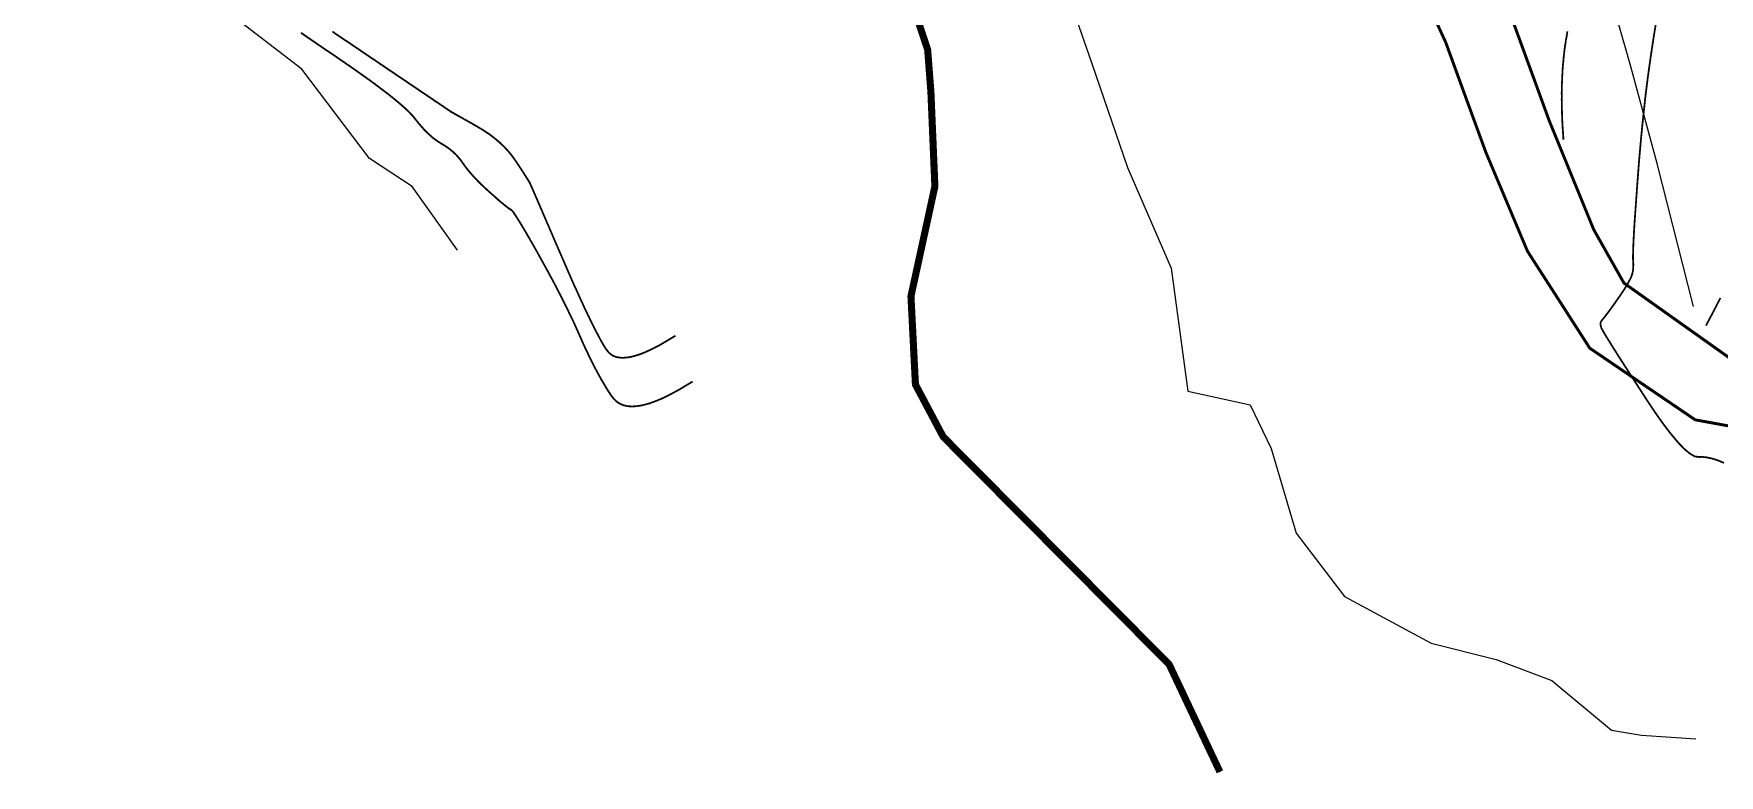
# Model space of a CAD drawing. Header units: millimetres. Extents: x -1471591 to 944464, y -468930 to 547002.
# Drawn here: x 516342 to 659463, y -266577 to -203625 of the extents above; entities that cross this region are included whole.
import ezdxf

# ---------------------------------------------------------------- set-up
doc = ezdxf.new("R2010")
doc.units = ezdxf.units.MM
doc.header["$LTSCALE"] = 10
for name, color, linetype in [('00-wcf水库清淤线', 5, 'Continuous'), ('DGX', 252, 'Continuous'), ('DLSS', 252, 'Continuous'), ('DMTZ', 252, 'Continuous'), ('SXSS', 8, 'Continuous')]:
    doc.layers.add(name, color=color, linetype=linetype)
doc.linetypes.add('X33', pattern='A,2,[150,symbolx.shx,S=1,R=0,X=0,Y=1],1e-11', length=2)
doc.linetypes.add('X34', pattern='A,2,[150,symbolx.shx,S=1,R=0,X=0,Y=0],1e-11', length=2)

# ---------------------------------------------------------------- blocks, each defined once
blk = doc.blocks.new('地形')
at = {"layer": '00-wcf水库清淤线', "color": 5, "const_width": 0.6, "elevation": 152.25, "flags": 128}
blk.add_lwpolyline([(29.18, -255.66), (26.91, -248.72), (19.75, -235.29), (19.75, -235.29), (26.98, -227.96), (32.3, -221.69), (33.2, -220.33), (33.2, -220.33), (48.7, -234.13), (55.54, -248.89), (57.11, -261.58), (59.26, -268.1), (60.47, -271.78), (60.27, -277.25), (59.28, -280.68), (56.78, -288.33), (51.61, -296.35), (49.34, -303.5), (49.99, -308.48), (61.19, -333.3), (62.03, -343.35)], dxfattribs=at)
at = {"layer": 'DGX', "color": 252, "linetype": 'Continuous', "const_width": 0.15}
for points in [[(111.7, -294.82), (111.62, -294.95), (111.55, -295.08), (111.47, -295.22), (111.39, -295.35), (111.31, -295.48), (111.24, -295.62), (111.16, -295.76), (111.08, -295.89), (111.01, -296.03), (110.93, -296.17), (110.86, -296.31), (110.79, -296.46), (110.71, -296.6), (110.64, -296.74), (110.57, -296.89), (110.5, -297.04), (110.43, -297.19), (110.35, -297.33), (110.28, -297.48), (110.21, -297.64), (110.14, -297.79), (110.08, -297.94), (110.01, -298.1), (109.94, -298.25), (109.87, -298.41), (109.81, -298.57), (109.74, -298.73), (109.67, -298.89), (109.61, -299.05), (109.54, -299.21), (109.48, -299.38), (109.41, -299.54), (109.35, -299.71), (109.29, -299.88), (109.22, -300.05), (109.16, -300.22), (109.1, -300.39), (109.04, -300.56), (108.98, -300.73), (108.92, -300.91), (108.86, -301.08), (108.8, -301.26), (108.74, -301.44), (108.68, -301.62), (108.62, -301.8), (108.56, -301.99), (108.5, -302.19), (108.43, -302.4), (108.37, -302.62), (108.3, -302.84), (108.23, -303.08), (108.15, -303.32)], [(115.93, -320.57), (115.84, -320.66), (115.74, -320.74), (115.64, -320.83), (115.54, -320.92), (115.44, -321.01), (115.34, -321.11), (115.24, -321.2), (115.14, -321.29), (115.04, -321.38), (114.93, -321.47), (114.83, -321.57), (114.72, -321.67), (114.6, -321.77), (114.48, -321.88), (114.36, -321.99), (114.23, -322.1), (114.1, -322.22), (113.96, -322.34)], [(13.48, -258.09), (13.65, -258.35), (13.83, -258.6), (14.01, -258.85), (14.19, -259.11), (14.38, -259.36), (14.56, -259.61), (14.74, -259.87), (14.92, -260.12), (15.1, -260.37), (15.27, -260.62), (15.45, -260.87), (15.62, -261.11), (15.79, -261.35), (15.96, -261.58), (16.12, -261.81), (16.28, -262.04), (16.44, -262.26), (16.59, -262.47), (16.74, -262.69), (16.89, -262.9), (17.04, -263.1), (17.18, -263.3), (17.32, -263.5), (17.46, -263.69), (17.59, -263.87), (17.72, -264.06), (17.85, -264.24), (17.97, -264.41), (18.09, -264.58), (18.21, -264.75), (18.33, -264.91), (18.44, -265.07), (18.55, -265.22), (18.65, -265.37), (18.76, -265.52), (18.86, -265.66), (18.96, -265.8), (19.05, -265.93), (19.14, -266.06), (19.23, -266.18), (19.32, -266.3), (19.4, -266.42), (19.48, -266.53), (19.55, -266.64), (19.63, -266.74), (19.7, -266.84), (19.77, -266.93), (19.83, -267.02), (19.89, -267.11), (19.95, -267.19), (20.01, -267.27), (20.06, -267.34), (20.11, -267.41), (20.15, -267.48), (20.2, -267.54), (20.24, -267.6), (20.28, -267.65), (20.31, -267.7), (20.34, -267.74), (20.37, -267.78), (20.4, -267.82), (20.42, -267.85), (20.44, -267.88), (20.45, -267.9), (20.47, -267.92), (20.48, -267.94), (20.49, -267.95), (20.5, -267.96), (20.51, -267.98), (20.51, -267.98), (20.52, -267.99), (20.52, -268), (20.53, -268), (20.53, -268.01), (20.54, -268.01), (20.54, -268.02), (20.55, -268.03), (20.55, -268.03), (20.56, -268.04), (20.57, -268.05), (20.58, -268.06), (20.59, -268.08), (20.6, -268.09), (20.61, -268.1), (20.62, -268.12), (20.64, -268.13), (20.65, -268.15), (20.66, -268.17), (20.68, -268.18), (20.7, -268.2), (20.71, -268.22), (20.73, -268.25), (20.75, -268.27), (20.77, -268.29), (20.79, -268.31), (20.81, -268.34), (20.83, -268.36), (20.85, -268.39), (20.88, -268.42), (20.9, -268.45), (20.93, -268.48), (20.95, -268.51), (20.98, -268.54), (21, -268.57), (21.03, -268.6), (21.06, -268.64), (21.09, -268.67), (21.12, -268.71), (21.15, -268.75), (21.18, -268.78), (21.22, -268.82), (21.25, -268.86), (21.28, -268.9), (21.32, -268.95), (21.36, -268.99), (21.39, -269.03), (21.43, -269.08), (21.47, -269.12), (21.51, -269.17), (21.55, -269.22), (21.59, -269.26), (21.63, -269.31), (21.67, -269.36), (21.71, -269.41), (21.76, -269.47), (21.8, -269.52), (21.85, -269.57), (21.89, -269.63), (21.94, -269.68), (21.99, -269.74), (22.03, -269.8), (22.08, -269.85), (22.13, -269.91), (22.18, -269.97), (22.22, -270.03), (22.27, -270.09), (22.32, -270.15), (22.37, -270.21), (22.42, -270.27), (22.46, -270.33), (22.51, -270.39), (22.55, -270.45), (22.6, -270.51), (22.64, -270.57), (22.69, -270.63), (22.73, -270.69), (22.77, -270.75), (22.82, -270.81), (22.86, -270.87), (22.9, -270.93), (22.94, -270.99), (22.98, -271.05), (23.02, -271.11), (23.06, -271.17), (23.09, -271.23), (23.13, -271.29), (23.17, -271.35), (23.21, -271.42), (23.24, -271.48), (23.28, -271.54), (23.31, -271.6), (23.35, -271.66), (23.38, -271.72), (23.41, -271.78), (23.45, -271.84), (23.48, -271.9), (23.51, -271.97), (23.54, -272.03), (23.57, -272.09), (23.6, -272.15), (23.63, -272.21), (23.66, -272.27), (23.69, -272.33), (23.72, -272.39), (23.74, -272.46), (23.77, -272.52), (23.79, -272.58), (23.82, -272.64), (23.84, -272.7), (23.87, -272.76), (23.89, -272.83), (23.92, -272.89), (23.94, -272.95), (23.96, -273.01), (23.98, -273.07), (24, -273.14), (24.02, -273.2), (24.04, -273.26), (24.06, -273.32), (24.08, -273.38), (24.1, -273.45), (24.12, -273.51), (24.13, -273.57), (24.15, -273.63), (24.16, -273.69), (24.18, -273.75), (24.2, -273.82), (24.21, -273.88), (24.22, -273.94), (24.24, -274), (24.25, -274.05), (24.27, -274.11), (24.28, -274.17), (24.29, -274.23), (24.3, -274.28), (24.32, -274.34), (24.33, -274.39), (24.34, -274.45), (24.35, -274.5), (24.37, -274.55), (24.38, -274.6), (24.39, -274.65), (24.4, -274.7), (24.41, -274.75), (24.42, -274.8), (24.43, -274.84), (24.44, -274.89), (24.45, -274.93), (24.46, -274.98), (24.47, -275.02), (24.48, -275.06), (24.49, -275.1), (24.5, -275.14), (24.51, -275.18), (24.51, -275.22), (24.52, -275.26), (24.53, -275.3), (24.54, -275.33), (24.55, -275.37), (24.55, -275.4), (24.56, -275.44), (24.57, -275.47), (24.57, -275.5), (24.58, -275.53), (24.59, -275.56), (24.59, -275.59), (24.6, -275.62), (24.6, -275.65), (24.61, -275.67), (24.61, -275.7), (24.62, -275.72), (24.62, -275.75), (24.63, -275.77), (24.63, -275.79), (24.64, -275.81), (24.64, -275.83), (24.65, -275.85), (24.65, -275.87), (24.65, -275.89), (24.65, -275.91), (24.66, -275.92), (24.66, -275.94), (24.66, -275.95), (24.66, -275.97), (24.67, -275.98), (24.67, -275.99), (24.67, -276), (24.67, -276.01), (24.67, -276.03), (24.67, -276.04), (24.68, -276.05), (24.68, -276.07), (24.68, -276.09), (24.68, -276.11), (24.68, -276.12), (24.68, -276.15), (24.68, -276.17), (24.68, -276.2), (24.69, -276.23), (24.69, -276.26), (24.69, -276.3), (24.69, -276.34), (24.69, -276.38), (24.7, -276.43), (24.7, -276.48), (24.7, -276.53), (24.7, -276.58), (24.71, -276.64), (24.71, -276.71), (24.71, -276.77), (24.72, -276.84), (24.72, -276.91), (24.73, -276.98), (24.73, -277.06), (24.73, -277.14), (24.74, -277.22), (24.74, -277.31), (24.75, -277.4), (24.75, -277.49), (24.76, -277.59), (24.76, -277.69), (24.77, -277.79), (24.77, -277.9), (24.78, -278.01), (24.78, -278.12), (24.79, -278.23), (24.79, -278.35), (24.8, -278.47), (24.81, -278.6), (24.81, -278.72), (24.82, -278.85), (24.82, -278.99), (24.83, -279.12), (24.84, -279.26), (24.85, -279.41), (24.85, -279.55), (24.86, -279.7), (24.87, -279.85), (24.88, -280.01), (24.88, -280.17), (24.89, -280.33), (24.9, -280.5), (24.91, -280.66), (24.92, -280.83), (24.92, -281.01), (24.93, -281.19), (24.94, -281.37), (24.95, -281.55), (24.96, -281.74), (24.97, -281.93), (24.98, -282.12), (24.99, -282.31), (25, -282.51), (25.01, -282.7), (25.02, -282.9), (25.03, -283.1), (25.04, -283.29), (25.05, -283.49), (25.06, -283.69), (25.07, -283.89), (25.08, -284.08), (25.09, -284.27), (25.1, -284.46), (25.11, -284.65), (25.12, -284.84), (25.13, -285.02), (25.14, -285.2), (25.15, -285.38), (25.16, -285.56), (25.18, -285.73), (25.19, -285.9), (25.2, -286.08), (25.21, -286.24), (25.22, -286.41), (25.23, -286.57), (25.24, -286.73), (25.26, -286.89), (25.27, -287.05), (25.28, -287.2), (25.29, -287.36), (25.3, -287.51), (25.31, -287.66), (25.33, -287.8), (25.34, -287.94), (25.35, -288.09), (25.36, -288.23), (25.38, -288.36), (25.39, -288.5), (25.4, -288.63), (25.41, -288.76), (25.43, -288.89), (25.44, -289.01), (25.45, -289.14), (25.46, -289.26), (25.48, -289.38), (25.49, -289.49), (25.5, -289.61), (25.52, -289.72), (25.53, -289.83), (25.54, -289.94), (25.56, -290.05), (25.57, -290.15), (25.58, -290.25), (25.6, -290.35), (25.61, -290.45), (25.62, -290.54), (25.64, -290.63), (25.65, -290.72), (25.66, -290.81), (25.68, -290.9), (25.69, -290.98), (25.71, -291.06), (25.72, -291.14), (25.73, -291.22), (25.75, -291.29), (25.76, -291.37), (25.78, -291.44), (25.8, -291.51), (25.82, -291.57), (25.84, -291.64), (25.86, -291.7), (25.88, -291.76), (25.9, -291.82), (25.93, -291.88), (25.96, -291.94), (25.99, -291.99), (26.02, -292.04), (26.06, -292.09), (26.09, -292.14), (26.13, -292.19), (26.18, -292.24), (26.22, -292.28), (26.27, -292.33), (26.32, -292.37), (26.37, -292.41), (26.42, -292.45), (26.48, -292.48), (26.54, -292.52), (26.6, -292.55), (26.67, -292.58), (26.73, -292.62), (26.8, -292.64), (26.88, -292.67), (26.95, -292.7), (27.03, -292.72), (27.1, -292.74), (27.19, -292.77), (27.27, -292.79), (27.36, -292.8), (27.44, -292.82), (27.54, -292.83), (27.63, -292.85), (27.72, -292.86), (27.82, -292.87), (27.92, -292.88), (28.03, -292.88), (28.13, -292.89), (28.24, -292.89), (28.35, -292.9), (28.46, -292.9), (28.58, -292.89), (28.7, -292.89), (28.82, -292.89), (28.94, -292.88), (29.07, -292.87), (29.19, -292.87), (29.32, -292.85), (29.45, -292.84), (29.59, -292.83), (29.73, -292.81), (29.87, -292.8), (30.02, -292.78), (30.19, -292.75), (30.39, -292.72), (30.61, -292.68), (30.85, -292.64), (31.12, -292.59), (31.4, -292.54), (31.71, -292.48)], [(10.93, -257.25), (11.03, -257.39), (11.13, -257.53), (11.24, -257.68), (11.34, -257.83), (11.45, -257.98), (11.55, -258.13), (11.66, -258.28), (11.77, -258.44), (11.88, -258.6), (11.99, -258.76), (12.11, -258.92), (12.22, -259.08), (12.34, -259.25), (12.46, -259.42), (12.58, -259.59), (12.7, -259.75), (12.82, -259.92), (12.94, -260.09), (13.06, -260.26), (13.17, -260.43), (13.29, -260.6), (13.41, -260.77), (13.53, -260.93), (13.64, -261.1), (13.76, -261.26), (13.87, -261.42), (13.98, -261.58), (14.09, -261.74), (14.2, -261.9), (14.3, -262.05), (14.41, -262.21), (14.51, -262.36), (14.61, -262.51), (14.71, -262.65), (14.81, -262.8), (14.9, -262.94), (15, -263.08), (15.09, -263.22), (15.18, -263.36), (15.27, -263.49), (15.35, -263.63), (15.44, -263.76), (15.52, -263.89), (15.6, -264.02), (15.68, -264.14), (15.76, -264.27), (15.84, -264.39), (15.91, -264.51), (15.99, -264.63), (16.06, -264.74), (16.13, -264.86), (16.2, -264.97), (16.26, -265.08), (16.33, -265.19), (16.39, -265.3), (16.45, -265.4), (16.51, -265.51), (16.57, -265.61), (16.63, -265.71), (16.68, -265.81), (16.73, -265.9), (16.78, -265.99), (16.83, -266.09), (16.88, -266.18), (16.93, -266.27), (16.97, -266.35), (17.01, -266.44), (17.06, -266.52), (17.09, -266.6), (17.13, -266.68), (17.17, -266.75), (17.2, -266.83), (17.23, -266.9), (17.26, -266.97), (17.29, -267.04), (17.32, -267.11), (17.35, -267.18), (17.37, -267.24), (17.39, -267.3), (17.41, -267.36), (17.43, -267.42), (17.45, -267.48), (17.47, -267.54), (17.49, -267.6), (17.51, -267.65), (17.53, -267.7), (17.54, -267.76), (17.56, -267.81), (17.58, -267.86), (17.59, -267.92), (17.61, -267.97), (17.63, -268.02), (17.65, -268.07), (17.67, -268.12), (17.68, -268.17), (17.7, -268.22), (17.72, -268.27), (17.74, -268.32), (17.76, -268.37), (17.78, -268.42), (17.8, -268.47), (17.81, -268.52), (17.83, -268.56), (17.85, -268.61), (17.87, -268.66), (17.89, -268.7), (17.91, -268.75), (17.93, -268.8), (17.95, -268.84), (17.97, -268.89), (17.99, -268.93), (18.02, -268.97), (18.04, -269.02), (18.06, -269.06), (18.08, -269.11), (18.1, -269.15), (18.12, -269.19), (18.14, -269.23), (18.17, -269.27), (18.19, -269.32), (18.21, -269.36), (18.23, -269.4), (18.26, -269.44), (18.28, -269.48), (18.3, -269.52), (18.32, -269.56), (18.35, -269.59), (18.37, -269.63), (18.4, -269.67), (18.42, -269.71), (18.44, -269.74), (18.47, -269.78), (18.49, -269.82), (18.52, -269.85), (18.54, -269.89), (18.57, -269.93), (18.59, -269.96), (18.62, -270), (18.64, -270.03), (18.67, -270.06), (18.69, -270.1), (18.72, -270.13), (18.74, -270.16), (18.77, -270.2), (18.79, -270.23), (18.82, -270.26), (18.85, -270.29), (18.87, -270.33), (18.9, -270.36), (18.92, -270.39), (18.95, -270.42), (18.97, -270.45), (19, -270.49), (19.02, -270.52), (19.05, -270.55), (19.07, -270.58), (19.09, -270.61), (19.12, -270.65), (19.14, -270.68), (19.16, -270.71), (19.18, -270.75), (19.21, -270.78), (19.23, -270.81), (19.25, -270.84), (19.27, -270.88), (19.29, -270.91), (19.31, -270.94), (19.33, -270.98), (19.35, -271.01), (19.37, -271.04), (19.39, -271.08), (19.41, -271.11), (19.43, -271.15), (19.45, -271.18), (19.47, -271.21), (19.49, -271.25), (19.51, -271.28), (19.52, -271.32), (19.54, -271.35), (19.56, -271.39), (19.57, -271.42), (19.59, -271.45), (19.61, -271.49), (19.62, -271.52), (19.64, -271.56), (19.65, -271.59), (19.67, -271.63), (19.68, -271.66), (19.7, -271.7), (19.71, -271.73), (19.73, -271.77), (19.74, -271.81), (19.75, -271.84), (19.77, -271.88), (19.78, -271.91), (19.79, -271.95), (19.81, -271.99), (19.82, -272.02), (19.83, -272.06), (19.84, -272.09), (19.85, -272.13), (19.86, -272.17), (19.87, -272.2), (19.88, -272.24), (19.89, -272.28), (19.9, -272.31), (19.91, -272.35), (19.92, -272.39), (19.93, -272.42), (19.94, -272.46), (19.95, -272.5), (19.96, -272.54), (19.97, -272.58), (19.98, -272.61), (19.99, -272.65), (20, -272.69), (20.01, -272.73), (20.02, -272.77), (20.04, -272.81), (20.05, -272.85), (20.06, -272.89), (20.07, -272.93), (20.09, -272.97), (20.1, -273.02), (20.11, -273.06), (20.13, -273.1), (20.14, -273.14), (20.15, -273.19), (20.17, -273.23), (20.18, -273.27), (20.2, -273.32), (20.22, -273.36), (20.23, -273.4), (20.25, -273.45), (20.26, -273.49), (20.28, -273.54), (20.3, -273.59), (20.32, -273.63), (20.34, -273.68), (20.35, -273.72), (20.37, -273.77), (20.39, -273.82), (20.41, -273.87), (20.43, -273.91), (20.45, -273.96), (20.47, -274.01), (20.49, -274.06), (20.51, -274.11), (20.54, -274.16), (20.56, -274.21), (20.58, -274.26), (20.6, -274.31), (20.62, -274.36), (20.65, -274.41), (20.67, -274.46), (20.7, -274.52), (20.72, -274.57), (20.74, -274.62), (20.77, -274.67), (20.79, -274.73), (20.82, -274.78), (20.85, -274.83), (20.87, -274.89), (20.9, -274.94), (20.93, -275), (20.95, -275.05), (20.98, -275.11), (21.01, -275.16), (21.04, -275.22), (21.06, -275.28), (21.09, -275.33), (21.12, -275.39), (21.15, -275.44), (21.18, -275.5), (21.21, -275.56), (21.24, -275.61), (21.27, -275.67), (21.29, -275.72), (21.32, -275.77), (21.35, -275.83), (21.38, -275.88), (21.41, -275.93), (21.43, -275.98), (21.46, -276.03), (21.49, -276.08), (21.51, -276.13), (21.54, -276.18), (21.56, -276.23), (21.59, -276.27), (21.61, -276.32), (21.64, -276.36), (21.66, -276.41), (21.68, -276.45), (21.71, -276.49), (21.73, -276.53), (21.75, -276.57), (21.77, -276.61), (21.79, -276.65), (21.82, -276.69), (21.84, -276.73), (21.86, -276.76), (21.88, -276.8), (21.9, -276.83), (21.92, -276.87), (21.94, -276.9), (21.95, -276.93), (21.97, -276.96), (21.99, -276.99), (22.01, -277.02), (22.03, -277.05), (22.04, -277.08), (22.06, -277.11), (22.08, -277.13), (22.09, -277.16), (22.11, -277.19), (22.12, -277.21), (22.14, -277.23), (22.15, -277.26), (22.17, -277.28), (22.18, -277.3), (22.19, -277.32), (22.2, -277.34), (22.22, -277.36), (22.23, -277.37), (22.24, -277.39), (22.25, -277.41), (22.26, -277.42), (22.27, -277.44), (22.29, -277.45), (22.3, -277.46), (22.3, -277.48), (22.31, -277.49), (22.32, -277.5), (22.33, -277.51), (22.34, -277.52), (22.35, -277.53), (22.36, -277.54), (22.36, -277.55), (22.37, -277.56), (22.38, -277.57), (22.39, -277.59), (22.4, -277.6), (22.4, -277.62), (22.41, -277.63), (22.42, -277.65), (22.43, -277.68), (22.44, -277.7), (22.45, -277.73), (22.46, -277.75), (22.47, -277.78), (22.48, -277.82), (22.49, -277.85), (22.5, -277.89), (22.51, -277.92), (22.52, -277.96), (22.53, -278.01), (22.54, -278.05), (22.55, -278.1), (22.56, -278.15), (22.57, -278.2), (22.59, -278.25), (22.6, -278.31), (22.61, -278.36), (22.62, -278.42), (22.64, -278.48), (22.65, -278.55), (22.66, -278.61), (22.68, -278.68), (22.69, -278.75), (22.7, -278.82), (22.72, -278.89), (22.73, -278.97), (22.75, -279.05), (22.76, -279.13), (22.78, -279.21), (22.79, -279.29), (22.81, -279.38), (22.82, -279.47), (22.84, -279.56), (22.86, -279.65), (22.87, -279.75), (22.89, -279.84), (22.91, -279.94), (22.92, -280.04), (22.94, -280.14), (22.96, -280.25), (22.98, -280.36), (23, -280.47), (23.01, -280.58), (23.03, -280.69), (23.05, -280.81), (23.07, -280.92), (23.09, -281.04), (23.11, -281.16), (23.13, -281.29), (23.15, -281.41), (23.17, -281.54), (23.19, -281.67), (23.21, -281.8), (23.23, -281.93), (23.25, -282.07), (23.27, -282.2), (23.29, -282.34), (23.31, -282.47), (23.33, -282.61), (23.35, -282.74), (23.37, -282.88), (23.39, -283.01), (23.41, -283.15), (23.43, -283.28), (23.45, -283.42), (23.47, -283.55), (23.49, -283.68), (23.5, -283.81), (23.52, -283.95), (23.54, -284.08), (23.56, -284.21), (23.58, -284.33), (23.59, -284.46), (23.61, -284.59), (23.63, -284.72), (23.64, -284.84), (23.66, -284.97), (23.67, -285.09), (23.69, -285.22), (23.7, -285.34), (23.72, -285.47), (23.73, -285.59), (23.75, -285.71), (23.76, -285.83), (23.78, -285.95), (23.79, -286.07), (23.8, -286.19), (23.82, -286.31), (23.83, -286.43), (23.84, -286.54), (23.85, -286.66), (23.87, -286.78), (23.88, -286.89), (23.89, -287.01), (23.9, -287.12), (23.91, -287.23), (23.92, -287.35), (23.93, -287.46), (23.94, -287.57), (23.95, -287.68), (23.96, -287.79), (23.97, -287.9), (23.98, -288.01), (23.99, -288.11), (24, -288.22), (24.01, -288.33), (24.02, -288.43), (24.03, -288.54), (24.03, -288.64), (24.04, -288.75), (24.05, -288.85), (24.05, -288.95), (24.06, -289.06), (24.07, -289.16), (24.07, -289.26), (24.08, -289.36), (24.09, -289.46), (24.09, -289.55), (24.1, -289.65), (24.1, -289.75), (24.11, -289.85), (24.11, -289.95), (24.12, -290.04), (24.12, -290.14), (24.13, -290.23), (24.14, -290.33), (24.14, -290.43), (24.15, -290.52), (24.16, -290.61), (24.16, -290.71), (24.17, -290.8), (24.18, -290.9), (24.18, -290.99), (24.19, -291.08), (24.2, -291.18), (24.21, -291.27), (24.21, -291.36), (24.22, -291.46), (24.23, -291.55), (24.24, -291.64), (24.25, -291.73), (24.26, -291.82), (24.27, -291.91), (24.28, -292), (24.29, -292.1), (24.3, -292.19), (24.31, -292.28), (24.32, -292.37), (24.33, -292.45), (24.34, -292.54), (24.35, -292.63), (24.36, -292.72), (24.37, -292.81), (24.39, -292.9), (24.4, -292.99), (24.41, -293.07), (24.42, -293.16), (24.44, -293.25), (24.45, -293.34), (24.46, -293.42), (24.47, -293.51), (24.49, -293.6), (24.5, -293.68), (24.51, -293.77), (24.53, -293.85), (24.54, -293.94), (24.56, -294.02), (24.57, -294.11), (24.59, -294.19), (24.6, -294.28), (24.62, -294.36), (24.63, -294.44), (24.65, -294.53), (24.66, -294.61), (24.68, -294.69), (24.7, -294.78), (24.71, -294.86), (24.73, -294.94), (24.75, -295.02), (24.77, -295.1), (24.78, -295.18), (24.8, -295.26), (24.82, -295.34), (24.85, -295.42), (24.87, -295.5), (24.9, -295.57), (24.92, -295.65), (24.95, -295.72), (24.98, -295.79), (25.02, -295.86), (25.05, -295.93), (25.09, -295.99), (25.13, -296.06), (25.18, -296.12), (25.23, -296.18), (25.28, -296.24), (25.33, -296.3), (25.38, -296.35), (25.44, -296.4), (25.5, -296.45), (25.57, -296.5), (25.64, -296.55), (25.71, -296.59), (25.78, -296.64), (25.85, -296.68), (25.93, -296.72), (26.01, -296.75), (26.1, -296.79), (26.18, -296.82), (26.27, -296.85), (26.36, -296.88), (26.46, -296.91), (26.56, -296.94), (26.66, -296.96), (26.76, -296.98), (26.87, -297), (26.98, -297.02), (27.09, -297.03), (27.2, -297.05), (27.32, -297.06), (27.44, -297.07), (27.56, -297.08), (27.69, -297.09), (27.82, -297.09), (27.95, -297.09), (28.08, -297.09), (28.22, -297.09), (28.36, -297.09), (28.5, -297.08), (28.65, -297.08), (28.79, -297.07), (28.94, -297.06), (29.1, -297.04), (29.25, -297.03), (29.41, -297.01), (29.58, -296.99), (29.75, -296.97), (29.95, -296.94), (30.18, -296.91), (30.44, -296.87), (30.72, -296.82), (31.02, -296.76), (31.36, -296.7), (31.71, -296.64)]]:
    blk.add_lwpolyline(points, dxfattribs=at)
at = {"layer": 'DGX', "color": 252, "linetype": 'Continuous', "const_width": 0.15, "flags": 128}
blk.add_lwpolyline([(119.22, -296.39), (118.38, -297.85), (117.55, -299.34), (116.72, -300.87), (115.9, -302.44), (115.09, -304.05), (114.28, -305.7), (113.48, -307.38), (112.73, -309), (112.08, -310.42), (111.51, -311.66), (111.04, -312.71), (110.66, -313.58), (110.38, -314.26), (110.18, -314.75), (110.08, -315.06), (110.02, -315.27), (109.94, -315.47), (109.86, -315.66), (109.76, -315.84), (109.65, -316.01), (109.53, -316.17), (109.39, -316.32), (109.25, -316.45), (109.09, -316.59), (108.91, -316.74), (108.7, -316.9), (108.48, -317.07), (108.24, -317.24), (107.98, -317.43), (107.7, -317.62), (107.4, -317.83), (107.1, -318.03), (106.84, -318.2), (106.6, -318.36), (106.39, -318.49), (106.22, -318.6), (106.07, -318.69), (105.95, -318.76), (105.86, -318.81), (105.79, -318.85), (105.73, -318.9), (105.68, -318.96), (105.64, -319.03), (105.61, -319.11), (105.59, -319.2), (105.58, -319.3), (105.57, -319.42), (105.6, -319.62), (105.66, -320.01), (105.77, -320.57), (105.92, -321.31), (106.11, -322.23), (106.35, -323.33), (106.63, -324.61), (106.95, -326.07), (107.28, -327.52), (107.61, -328.79), (107.94, -329.88), (108.26, -330.79), (108.57, -331.51), (108.88, -332.05), (109.17, -332.4), (109.47, -332.57), (109.76, -332.67), (110.06, -332.82), (110.36, -333), (110.67, -333.23), (110.99, -333.49), (111.31, -333.8)], dxfattribs=at)
at = {"layer": 'DLSS', "linetype": 'Continuous', "lineweight": 25, "const_width": 0.25, "flags": 128}
for points, elevation in [([(134.84, -336.35), (131.92, -334.77), (127.2, -332.34), (124.07, -330.92), (114.86, -325.6), (108.7, -316.51), (107.89, -311.37), (107.59, -301.42), (107.67, -291.5), (107.38, -291.27), (106.09, -277.1), (104.84, -272.33), (101.55, -263.82), (98.01, -257.51), (87.56, -240.18), (84.63, -235.81), (81.54, -231.52), (75.95, -224.42), (67.16, -212.28), (61.52, -204.11), (58.04, -197.99), (54.81, -191.36)], 318.32), ([(135.45, -343.46), (130.03, -340.5), (125.5, -338.19), (121.56, -336.24), (110.3, -329.51), (104.05, -320.68), (101.98, -311.12), (101.61, -301.98), (101.65, -296.56), (101.69, -292.08), (101.08, -283.85), (99.42, -274.83), (94.99, -264.48), (82.96, -244.08), (80.82, -240.4), (78.36, -237.39), (70.4, -226.84), (62.68, -216.18), (56.77, -207.53), (53.5, -202.24), (53.2, -201.31), (50.24, -195.21)], 318.2)]:
    blk.add_lwpolyline(points, dxfattribs=dict(at, elevation=elevation))
at = {"layer": 'DLSS', "linetype": 'Continuous', "const_width": 0.125, "flags": 128}
for points, elevation in [([(134.84, -336.35), (131.92, -334.77), (127.2, -332.34), (124.07, -330.92), (114.86, -325.6), (108.7, -316.51), (107.89, -311.37), (107.59, -301.42), (107.67, -291.5), (107.38, -291.27), (106.09, -277.1), (104.84, -272.33), (101.55, -263.82), (98.01, -257.51), (87.56, -240.18), (84.63, -235.81), (81.54, -231.52), (75.95, -224.42), (67.16, -212.28), (61.52, -204.11), (58.04, -197.99), (54.81, -191.36)], 318.32), ([(135.45, -343.46), (130.03, -340.5), (125.5, -338.19), (121.56, -336.24), (110.3, -329.51), (104.05, -320.68), (101.98, -311.12), (101.61, -301.98), (101.65, -296.56), (101.69, -292.08), (101.08, -283.85), (99.42, -274.83), (94.99, -264.48), (82.96, -244.08), (80.82, -240.4), (78.36, -237.39), (70.4, -226.84), (62.68, -216.18), (56.77, -207.53), (53.5, -202.24), (53.2, -201.31), (50.24, -195.21)], 318.2)]:
    blk.add_lwpolyline(points, dxfattribs=dict(at, elevation=elevation))
at = {"layer": 'DMTZ', "linetype": 'X33', "elevation": 152.25, "flags": 128}
blk.add_lwpolyline([(113.54, -320.45), (114.91, -307.99), (115.72, -299.29), (116.65, -287.51), (117.12, -271.9), (113.75, -254.49), (112.32, -239.43), (112.85, -223.78), (116.43, -211.24), (117.71, -204.52), (117, -198.8), (111.89, -192.09), (111.9, -182.66), (111.62, -177.36), (112.2, -170.06), (113.17, -166.77), (112.21, -163.32)], dxfattribs=at)
at = {"layer": 'DMTZ', "linetype": 'X34', "elevation": 152.25, "flags": 128}
for points in [[(44.83, -197.95), (47.55, -203.55), (50.2, -214.46), (52.9, -219.82), (56.05, -221.87), (60.27, -225.17), (64.91, -230.01), (67.8, -235.59), (68.28, -237.1), (69.97, -244.01), (70.55, -253.16), (71.48, -265.96), (73.09, -276.48), (72.91, -283.22), (72.65, -292.56), (73.15, -301.86), (70.8, -312.13), (75.35, -315.07), (75.73, -319.18), (75.19, -326.65), (77.16, -333.11), (82.66, -339.4), (87.34, -342.64), (91.14, -345.98), (94.41, -351.69), (96.64, -352.97), (100.86, -354.9)], [(16.92, -279.18), (15.2, -272.77), (12.65, -269.3), (9.93, -260.17), (2.36, -248), (-5.53, -246.47), (-15.08, -246.67), (-18.86, -248.68), (-21.79, -251.06), (-27.84, -251.82), (-33.61, -251.15), (-41.19, -249.23), (-46.71, -244.6), (-49.91, -238.16), (-52.22, -227.53), (-51.91, -217.7), (-51.78, -216.81)]]:
    blk.add_lwpolyline(points, dxfattribs=at)
at = {"layer": 'SXSS', "linetype": 'Continuous', "elevation": 152.25, "flags": 128}
blk.add_lwpolyline([(29.18, -255.66), (26.91, -248.72), (19.75, -235.29), (19.75, -235.29), (26.98, -227.96), (32.3, -221.69), (33.2, -220.33), (33.2, -220.33), (48.7, -234.13), (55.54, -248.89), (57.11, -261.58), (59.26, -268.1), (60.47, -271.78), (60.27, -277.25), (59.28, -280.68), (56.78, -288.33), (51.61, -296.35), (49.34, -303.5), (49.99, -308.48), (61.19, -333.3), (62.03, -343.35)], dxfattribs=at)

msp = doc.modelspace()

# ---------------------------------------------------------------- block references
at = {"xscale": 1000, "yscale": 1000, "zscale": 1000, "rotation": 20.51376453450802}
msp.add_blockref('地形', (438640.4, 33561.1, -152250), dxfattribs=at)

doc.saveas('drawing.dxf')
